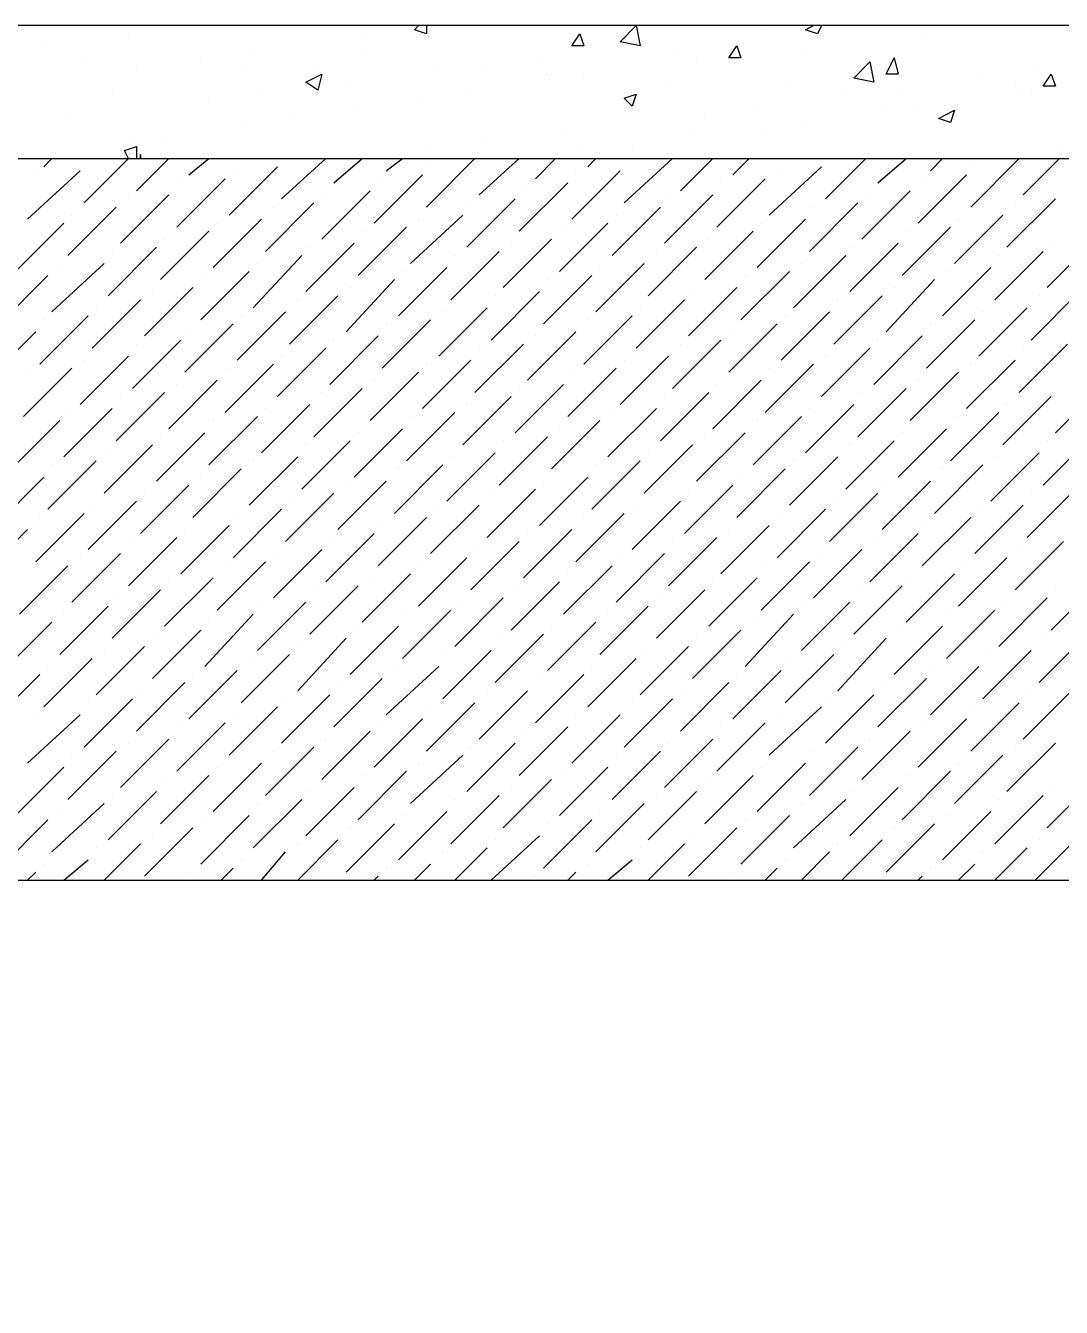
# Model space of a CAD drawing. Header units: inches. Extents: x 9636 to 21597, y -10243 to 557.
# Drawn here: x 14695.6 to 14742.8, y -2378.6 to -2320.2 of the extents above; entities that cross this region are included whole.
import ezdxf

# ---------------------------------------------------------------- set-up
doc = ezdxf.new("R2010")
doc.units = ezdxf.units.IN
doc.header["$MEASUREMENT"] = 0
doc.layers.add('PDF2_0', color=7, linetype='Continuous')
doc.layers.add('PDF2_IEL-HATCH-002', color=7, linetype='Continuous', true_color=0xd7ebd2)

msp = doc.modelspace()

# ---------------------------------------------------------------- linework, layer by layer
at = {"layer": 'PDF2_0', "lineweight": 25}
for points in [[(14818.435, -2326.237), (14818.435, -2429.13), (14827.438, -2429.13), (14827.438, -2320.173), (14216.322, -2320.173), (14216.322, -2437.031), (14225.325, -2437.031), (14225.325, -2326.237)], [(14216.322, -2326.237), (14827.438, -2326.237)], [(14652.335, -2359.126), (14818.435, -2359.126)]]:
    msp.add_lwpolyline(points, dxfattribs=at)
at = {"layer": 'PDF2_IEL-HATCH-002', "color": 251, "lineweight": 25, "true_color": 0x636466}
for points in [[(14713.887, -2320.173), (14713.887, -2320.541), (14713.336, -2320.357), (14713.52, -2320.173)], [(14717.011, -2320.173), (14717.011, -2320.173)], [(14731.894, -2320.173), (14731.71, -2320.541), (14731.159, -2320.357), (14731.526, -2320.173)], [(14700.291, -2320.541), (14700.291, -2320.541)], [(14710.947, -2320.724), (14710.947, -2320.724)], [(14729.138, -2320.357), (14729.138, -2320.357)], [(14731.159, -2320.357), (14731.159, -2320.357)], [(14736.487, -2320.541), (14736.487, -2320.541)], [(14696.432, -2320.908), (14696.432, -2320.908)], [(14705.803, -2321.276), (14705.803, -2321.276)], [(14711.131, -2321.276), (14711.131, -2321.276)], [(14722.89, -2321.092), (14722.89, -2321.092)], [(14731.159, -2321.276), (14731.159, -2321.276)], [(14698.269, -2321.643), (14698.269, -2321.643)], [(14703.598, -2321.827), (14703.598, -2321.827)], [(14719.032, -2321.643), (14719.032, -2321.643)], [(14725.279, -2321.459), (14725.279, -2321.459)], [(14726.198, -2321.827), (14726.198, -2321.827)], [(14700.658, -2322.194), (14700.658, -2322.194)], [(14705.435, -2322.194), (14705.435, -2322.194)], [(14708.926, -2322.011), (14708.926, -2322.011)], [(14714.255, -2322.194), (14714.255, -2322.194)], [(14716.46, -2322.011), (14716.46, -2322.011)], [(14719.399, -2322.378), (14719.399, -2322.378)], [(14719.583, -2322.378), (14719.583, -2322.378)], [(14741.632, -2322.194), (14741.632, -2322.194)], [(14710.212, -2322.746), (14710.212, -2322.746)], [(14721.053, -2322.562), (14721.053, -2322.562)], [(14724.912, -2322.746), (14724.912, -2322.746)], [(14730.24, -2322.929), (14730.24, -2322.929)], [(14735.568, -2323.113), (14735.568, -2323.113)], [(14739.059, -2322.562), (14739.059, -2322.562)], [(14740.713, -2322.929), (14740.713, -2322.929)], [(14741.448, -2323.113), (14741.448, -2323.113)], [(14699.556, -2323.297), (14699.556, -2323.297)], [(14703.965, -2323.664), (14703.965, -2323.664)], [(14706.354, -2323.297), (14706.354, -2323.297)], [(14713.52, -2323.48), (14713.52, -2323.48)], [(14715.908, -2323.297), (14715.908, -2323.297)], [(14732.812, -2323.297), (14732.812, -2323.297)], [(14740.897, -2323.297), (14740.897, -2323.297)], [(14710.764, -2324.032), (14710.764, -2324.032)], [(14726.565, -2324.215), (14726.565, -2324.215)], [(14728.954, -2323.848), (14728.954, -2323.848)], [(14734.833, -2323.848), (14734.833, -2323.848)], [(14736.303, -2323.848), (14736.303, -2323.848)], [(14697.534, -2324.399), (14697.534, -2324.399)], [(14705.619, -2324.767), (14705.619, -2324.767)], [(14707.824, -2324.399), (14707.824, -2324.399)], [(14731.159, -2324.583), (14731.159, -2324.583)], [(14720.134, -2325.134), (14720.134, -2325.134)], [(14726.014, -2325.134), (14726.014, -2325.134)], [(14729.138, -2324.95), (14729.138, -2324.95)], [(14700.291, -2326.237), (14700.107, -2325.869), (14700.658, -2325.685), (14700.658, -2326.237)], [(14700.474, -2325.502), (14700.474, -2325.502)], [(14701.944, -2325.502), (14701.944, -2325.502)], [(14713.887, -2325.869), (14713.887, -2325.869)], [(14716.46, -2325.502), (14716.46, -2325.502)], [(14720.869, -2325.869), (14720.869, -2325.869)], [(14723.258, -2325.869), (14723.258, -2325.869)], [(14742.734, -2325.685), (14742.734, -2325.685)]]:
    msp.add_lwpolyline(points, dxfattribs=at)
for points in [[(14723.625, -2321.092), (14722.707, -2320.908), (14723.442, -2320.173)], [(14720.869, -2320.541), (14721.053, -2321.092), (14720.502, -2321.092)], [(14728.035, -2321.092), (14728.219, -2321.643), (14727.668, -2321.643)], [(14734.282, -2322.746), (14733.364, -2322.562), (14734.099, -2321.827)], [(14735.201, -2321.643), (14735.385, -2322.378), (14734.833, -2322.378)], [(14709.11, -2322.378), (14708.926, -2323.113), (14708.375, -2322.746)], [(14742.367, -2322.378), (14742.551, -2322.929), (14741.999, -2322.929)], [(14723.442, -2323.297), (14723.258, -2323.848), (14722.89, -2323.48)], [(14737.957, -2324.032), (14737.773, -2324.583), (14737.222, -2324.399)], [(14700.842, -2326.053), (14700.842, -2326.237)]]:
    msp.add_lwpolyline(points, close=True, dxfattribs=at)
at = {"layer": 'PDF2_IEL-HATCH-002', "lineweight": 25}
for points in [[(14696.432, -2326.604), (14696.8, -2326.237)], [(14698.269, -2328.258), (14700.291, -2326.237)], [(14698.453, -2326.237), (14698.453, -2326.237)], [(14700.658, -2327.706), (14702.128, -2326.237)], [(14703.047, -2326.972), (14703.965, -2326.237)], [(14704.884, -2328.809), (14707.089, -2326.604)], [(14705.435, -2326.237), (14705.619, -2326.237)], [(14707.273, -2328.074), (14709.294, -2326.237)], [(14709.661, -2327.339), (14710.947, -2326.237)], [(14712.05, -2326.788), (14712.785, -2326.237)], [(14713.887, -2328.441), (14716.092, -2326.237)], [(14714.071, -2326.604), (14714.071, -2326.604)], [(14716.276, -2327.89), (14718.113, -2326.237)], [(14718.848, -2327.155), (14719.767, -2326.237)], [(14721.237, -2326.604), (14721.604, -2326.237)], [(14722.89, -2328.258), (14725.095, -2326.237)], [(14723.258, -2326.237), (14723.258, -2326.237)], [(14725.463, -2327.706), (14726.933, -2326.237)], [(14727.851, -2326.972), (14728.586, -2326.237)], [(14729.505, -2328.809), (14731.894, -2326.604)], [(14730.24, -2326.237), (14730.424, -2326.237)], [(14732.077, -2328.074), (14733.915, -2326.237)], [(14734.466, -2327.339), (14735.752, -2326.237)], [(14736.855, -2326.788), (14737.406, -2326.237)], [(14738.692, -2328.441), (14740.897, -2326.237)], [(14738.876, -2326.604), (14738.876, -2326.604)], [(14741.081, -2327.89), (14742.734, -2326.237)], [(14695.697, -2328.993), (14698.086, -2326.788)], [(14696.065, -2326.972), (14696.065, -2326.972)], [(14702.495, -2329.36), (14704.7, -2327.155)], [(14705.068, -2326.788), (14705.068, -2326.788)], [(14711.499, -2329.176), (14713.704, -2326.972)], [(14711.682, -2327.155), (14711.682, -2327.155)], [(14720.502, -2328.993), (14722.707, -2326.788)], [(14720.686, -2326.972), (14720.686, -2326.972)], [(14727.116, -2329.36), (14729.321, -2327.155)], [(14729.873, -2326.788), (14729.873, -2326.788)], [(14736.303, -2329.176), (14738.508, -2326.972)], [(14736.487, -2327.155), (14736.487, -2327.155)], [(14702.679, -2327.339), (14702.679, -2327.339)], [(14709.11, -2329.911), (14711.315, -2327.706)], [(14718.113, -2329.544), (14720.318, -2327.339)], [(14718.297, -2327.706), (14718.297, -2327.706)], [(14727.3, -2327.339), (14727.3, -2327.339)], [(14733.731, -2329.911), (14735.936, -2327.706)], [(14699.923, -2330.095), (14702.128, -2327.89)], [(14700.291, -2328.074), (14700.291, -2328.074)], [(14706.538, -2330.463), (14708.743, -2328.258)], [(14709.294, -2327.89), (14709.294, -2327.89)], [(14715.725, -2330.279), (14717.93, -2328.074)], [(14715.908, -2328.258), (14715.908, -2328.258)], [(14724.728, -2330.095), (14726.933, -2327.89)], [(14724.912, -2328.074), (14724.912, -2328.074)], [(14731.342, -2330.463), (14733.547, -2328.258)], [(14734.099, -2327.89), (14734.099, -2327.89)], [(14740.346, -2330.279), (14742.551, -2328.074)], [(14740.713, -2328.258), (14740.713, -2328.258)], [(14697.534, -2330.646), (14699.739, -2328.441)], [(14697.718, -2328.809), (14697.718, -2328.809)], [(14706.905, -2328.441), (14706.905, -2328.441)], [(14713.152, -2331.014), (14715.541, -2328.809)], [(14722.339, -2330.646), (14724.544, -2328.441)], [(14722.523, -2328.809), (14722.523, -2328.809)], [(14731.526, -2328.441), (14731.526, -2328.441)], [(14737.957, -2331.014), (14740.162, -2328.809)], [(14695.146, -2331.381), (14697.351, -2329.176)], [(14701.76, -2331.749), (14703.965, -2329.544)], [(14704.149, -2331.198), (14706.354, -2328.993)], [(14704.333, -2329.176), (14704.333, -2329.176)], [(14710.764, -2331.565), (14712.969, -2329.36)], [(14710.947, -2329.544), (14710.947, -2329.544)], [(14713.52, -2328.993), (14713.52, -2328.993)], [(14719.951, -2331.381), (14722.156, -2329.176)], [(14720.134, -2329.36), (14720.134, -2329.36)], [(14726.565, -2331.749), (14728.77, -2329.544)], [(14728.954, -2331.198), (14731.159, -2328.993)], [(14729.138, -2329.176), (14729.138, -2329.176)], [(14735.568, -2331.565), (14737.773, -2329.36)], [(14735.752, -2329.544), (14735.752, -2329.544)], [(14738.141, -2328.993), (14738.141, -2328.993)], [(14701.944, -2329.911), (14701.944, -2329.911)], [(14708.375, -2332.3), (14710.58, -2330.095)], [(14717.378, -2332.116), (14719.583, -2329.911)], [(14717.746, -2330.095), (14717.746, -2330.095)], [(14726.749, -2329.911), (14726.749, -2329.911)], [(14733.18, -2332.3), (14735.385, -2330.095)], [(14742.183, -2332.116), (14744.388, -2329.911)], [(14742.367, -2330.095), (14742.367, -2330.095)], [(14699.372, -2332.484), (14701.577, -2330.279)], [(14699.556, -2330.463), (14699.556, -2330.463)], [(14705.986, -2333.035), (14708.191, -2330.646)], [(14708.559, -2330.279), (14708.559, -2330.279)], [(14714.99, -2332.667), (14717.195, -2330.463)], [(14715.173, -2330.646), (14715.173, -2330.646)], [(14723.993, -2332.484), (14726.198, -2330.279)], [(14724.36, -2330.463), (14724.36, -2330.463)], [(14730.608, -2333.035), (14732.996, -2330.646)], [(14733.364, -2330.279), (14733.364, -2330.279)], [(14739.794, -2332.667), (14741.999, -2330.463)], [(14739.978, -2330.646), (14739.978, -2330.646)], [(14696.8, -2333.219), (14699.188, -2331.014)], [(14697.167, -2331.198), (14697.167, -2331.198)], [(14706.17, -2331.014), (14706.17, -2331.014)], [(14712.601, -2333.402), (14714.806, -2331.198)], [(14721.604, -2333.219), (14723.809, -2331.014)], [(14721.788, -2331.198), (14721.788, -2331.198)], [(14730.975, -2331.014), (14730.975, -2331.014)], [(14737.406, -2333.402), (14739.611, -2331.198)], [(14694.411, -2333.77), (14696.616, -2331.565)], [(14703.598, -2333.586), (14705.803, -2331.381)], [(14703.782, -2331.565), (14703.782, -2331.565)], [(14710.212, -2334.137), (14712.417, -2331.749)], [(14712.785, -2331.381), (14712.785, -2331.381)], [(14719.216, -2333.77), (14721.421, -2331.565)], [(14719.399, -2331.749), (14719.399, -2331.749)], [(14728.219, -2333.586), (14730.424, -2331.381)], [(14728.403, -2331.565), (14728.403, -2331.565)], [(14734.833, -2334.137), (14737.038, -2331.749)], [(14737.59, -2331.381), (14737.59, -2331.381)], [(14701.026, -2334.321), (14703.23, -2332.116)], [(14701.393, -2332.3), (14701.393, -2332.3)], [(14707.64, -2334.689), (14709.845, -2332.484)], [(14710.396, -2332.116), (14710.396, -2332.116)], [(14716.827, -2334.505), (14719.032, -2332.3)], [(14717.011, -2332.484), (14717.011, -2332.484)], [(14725.83, -2334.321), (14728.035, -2332.116)], [(14726.014, -2332.3), (14726.014, -2332.3)], [(14732.445, -2334.689), (14734.65, -2332.484)], [(14735.201, -2332.116), (14735.201, -2332.116)], [(14741.448, -2334.505), (14743.653, -2332.3)], [(14741.816, -2332.484), (14741.816, -2332.484)], [(14698.637, -2334.872), (14700.842, -2332.667)], [(14698.821, -2333.035), (14698.821, -2333.035)], [(14708.008, -2332.667), (14708.008, -2332.667)], [(14714.438, -2335.24), (14716.643, -2333.035)], [(14723.442, -2334.872), (14725.647, -2332.667)], [(14723.625, -2333.035), (14723.625, -2333.035)], [(14732.629, -2332.667), (14732.629, -2332.667)], [(14739.059, -2335.24), (14741.264, -2333.035)], [(14696.248, -2335.607), (14698.453, -2333.402)], [(14696.432, -2333.586), (14696.432, -2333.586)], [(14705.252, -2335.424), (14707.456, -2333.219)], [(14705.435, -2333.402), (14705.435, -2333.402)], [(14711.866, -2335.791), (14714.071, -2333.586)], [(14714.622, -2333.219), (14714.622, -2333.219)], [(14721.053, -2335.607), (14723.258, -2333.402)], [(14721.237, -2333.586), (14721.237, -2333.586)], [(14730.056, -2335.424), (14732.261, -2333.219)], [(14730.24, -2333.402), (14730.24, -2333.402)], [(14736.671, -2335.791), (14738.876, -2333.586)], [(14739.243, -2333.219), (14739.243, -2333.219)], [(14693.86, -2336.342), (14696.065, -2334.137)], [(14702.863, -2335.975), (14705.068, -2333.77)], [(14703.047, -2334.137), (14703.047, -2334.137)], [(14712.05, -2333.77), (14712.05, -2333.77)], [(14718.481, -2336.342), (14720.686, -2334.137)], [(14727.668, -2335.975), (14729.873, -2333.77)], [(14727.851, -2334.137), (14727.851, -2334.137)], [(14736.855, -2333.77), (14736.855, -2333.77)], [(14700.474, -2336.71), (14702.679, -2334.505)], [(14700.658, -2334.689), (14700.658, -2334.689)], [(14709.478, -2336.526), (14711.682, -2334.321)], [(14709.661, -2334.505), (14709.661, -2334.505)], [(14716.092, -2336.893), (14718.297, -2334.689)], [(14718.848, -2334.321), (14718.848, -2334.321)], [(14725.095, -2336.71), (14727.3, -2334.505)], [(14725.463, -2334.689), (14725.463, -2334.689)], [(14734.282, -2336.526), (14736.487, -2334.321)], [(14734.466, -2334.505), (14734.466, -2334.505)], [(14740.897, -2336.893), (14743.102, -2334.689)], [(14698.086, -2337.445), (14700.291, -2335.24)], [(14707.089, -2337.077), (14709.294, -2334.872)], [(14707.273, -2335.24), (14707.273, -2335.24)], [(14716.276, -2334.872), (14716.276, -2334.872)], [(14722.707, -2337.445), (14724.912, -2335.24)], [(14731.894, -2337.077), (14734.099, -2334.872)], [(14732.077, -2335.24), (14732.077, -2335.24)], [(14741.081, -2334.872), (14741.081, -2334.872)], [(14695.513, -2337.996), (14697.718, -2335.791)], [(14695.697, -2335.975), (14695.697, -2335.975)], [(14698.269, -2335.424), (14698.269, -2335.424)], [(14704.7, -2337.812), (14706.905, -2335.607)], [(14704.884, -2335.791), (14704.884, -2335.791)], [(14711.315, -2338.18), (14713.52, -2335.975)], [(14713.704, -2337.628), (14715.908, -2335.424)], [(14713.887, -2335.607), (14713.887, -2335.607)], [(14720.318, -2337.996), (14722.523, -2335.791)], [(14720.502, -2335.975), (14720.502, -2335.975)], [(14722.89, -2335.424), (14722.89, -2335.424)], [(14729.321, -2337.812), (14731.526, -2335.607)], [(14729.505, -2335.791), (14729.505, -2335.791)], [(14735.936, -2338.18), (14738.141, -2335.975)], [(14738.508, -2337.628), (14740.713, -2335.424)], [(14738.692, -2335.607), (14738.692, -2335.607)], [(14702.128, -2338.547), (14704.333, -2336.342)], [(14702.495, -2336.526), (14702.495, -2336.526)], [(14711.499, -2336.342), (14711.499, -2336.342)], [(14717.93, -2338.731), (14720.134, -2336.526)], [(14726.933, -2338.547), (14729.138, -2336.342)], [(14727.116, -2336.526), (14727.116, -2336.526)], [(14736.303, -2336.342), (14736.303, -2336.342)], [(14742.551, -2338.731), (14744.755, -2336.526)], [(14699.739, -2339.098), (14701.944, -2336.893)], [(14699.923, -2337.077), (14699.923, -2337.077)], [(14708.743, -2338.915), (14710.947, -2336.71)], [(14709.11, -2336.893), (14709.11, -2336.893)], [(14715.541, -2339.282), (14717.746, -2337.077)], [(14718.113, -2336.71), (14718.113, -2336.71)], [(14724.544, -2339.098), (14726.749, -2336.893)], [(14724.728, -2337.077), (14724.728, -2337.077)], [(14733.547, -2338.915), (14735.752, -2336.71)], [(14733.731, -2336.893), (14733.731, -2336.893)], [(14740.162, -2339.282), (14742.367, -2337.077)], [(14697.351, -2339.833), (14699.556, -2337.628)], [(14706.354, -2339.65), (14708.559, -2337.445)], [(14706.538, -2337.628), (14706.538, -2337.628)], [(14715.725, -2337.445), (14715.725, -2337.445)], [(14722.156, -2339.833), (14724.36, -2337.628)], [(14731.159, -2339.65), (14733.364, -2337.445)], [(14731.342, -2337.628), (14731.342, -2337.628)], [(14740.346, -2337.445), (14740.346, -2337.445)], [(14694.962, -2340.384), (14697.167, -2338.18)], [(14697.534, -2337.812), (14697.534, -2337.812)], [(14703.965, -2340.201), (14706.17, -2337.996)], [(14704.149, -2338.18), (14704.149, -2338.18)], [(14712.969, -2340.017), (14715.173, -2337.812)], [(14713.152, -2337.996), (14713.152, -2337.996)], [(14719.583, -2340.384), (14721.788, -2338.18)], [(14722.339, -2337.812), (14722.339, -2337.812)], [(14728.77, -2340.201), (14730.975, -2337.996)], [(14728.954, -2338.18), (14728.954, -2338.18)], [(14737.773, -2340.017), (14739.978, -2337.812)], [(14737.957, -2337.996), (14737.957, -2337.996)], [(14701.577, -2340.936), (14703.782, -2338.731)], [(14710.58, -2340.752), (14712.785, -2338.547)], [(14710.764, -2338.731), (14710.764, -2338.731)], [(14719.951, -2338.547), (14719.951, -2338.547)], [(14726.198, -2340.936), (14728.403, -2338.731)], [(14735.385, -2340.752), (14737.59, -2338.547)], [(14735.568, -2338.731), (14735.568, -2338.731)], [(14699.188, -2341.487), (14701.393, -2339.282)], [(14701.76, -2338.915), (14701.76, -2338.915)], [(14708.191, -2341.303), (14710.396, -2339.098)], [(14708.375, -2339.282), (14708.375, -2339.282)], [(14717.195, -2341.119), (14719.399, -2338.915)], [(14717.378, -2339.098), (14717.378, -2339.098)], [(14723.809, -2341.487), (14726.014, -2339.282)], [(14726.565, -2338.915), (14726.565, -2338.915)], [(14732.996, -2341.303), (14735.201, -2339.098)], [(14733.18, -2339.282), (14733.18, -2339.282)], [(14741.999, -2341.119), (14744.204, -2338.915)], [(14742.183, -2339.098), (14742.183, -2339.098)], [(14696.616, -2342.222), (14698.821, -2340.017)], [(14699.372, -2339.65), (14699.372, -2339.65)], [(14705.803, -2342.038), (14708.008, -2339.833)], [(14705.986, -2340.017), (14705.986, -2340.017)], [(14714.806, -2341.854), (14717.011, -2339.65)], [(14714.99, -2339.833), (14714.99, -2339.833)], [(14721.421, -2342.222), (14723.625, -2340.017)], [(14723.993, -2339.65), (14723.993, -2339.65)], [(14730.424, -2342.038), (14732.629, -2339.833)], [(14730.608, -2340.017), (14730.608, -2340.017)], [(14739.611, -2341.854), (14741.816, -2339.65)], [(14739.794, -2339.833), (14739.794, -2339.833)], [(14696.8, -2340.201), (14696.8, -2340.201)], [(14703.23, -2342.589), (14705.435, -2340.384)], [(14712.417, -2342.406), (14714.622, -2340.201)], [(14712.601, -2340.384), (14712.601, -2340.384)], [(14721.604, -2340.201), (14721.604, -2340.201)], [(14728.035, -2342.589), (14730.24, -2340.384)], [(14737.038, -2342.406), (14739.243, -2340.201)], [(14737.406, -2340.384), (14737.406, -2340.384)], [(14694.227, -2342.957), (14696.432, -2340.752)], [(14700.842, -2343.324), (14703.047, -2341.119)], [(14703.598, -2340.752), (14703.598, -2340.752)], [(14709.845, -2343.141), (14712.05, -2340.936)], [(14710.212, -2341.119), (14710.212, -2341.119)], [(14719.032, -2342.957), (14721.237, -2340.752)], [(14719.216, -2340.936), (14719.216, -2340.936)], [(14725.647, -2343.324), (14727.851, -2341.119)], [(14728.219, -2340.752), (14728.219, -2340.752)], [(14734.65, -2343.141), (14736.855, -2340.936)], [(14734.833, -2341.119), (14734.833, -2341.119)], [(14701.026, -2341.303), (14701.026, -2341.303)], [(14707.456, -2343.692), (14709.661, -2341.487)], [(14716.643, -2343.508), (14718.848, -2341.303)], [(14716.827, -2341.487), (14716.827, -2341.487)], [(14725.83, -2341.303), (14725.83, -2341.303)], [(14732.261, -2343.692), (14734.466, -2341.487)], [(14741.264, -2343.508), (14743.469, -2341.303)], [(14741.448, -2341.487), (14741.448, -2341.487)], [(14696.065, -2344.61), (14698.269, -2342.406)], [(14698.453, -2344.059), (14700.658, -2341.854)], [(14698.637, -2342.038), (14698.637, -2342.038)], [(14705.068, -2344.427), (14707.273, -2342.222)], [(14705.252, -2342.406), (14705.252, -2342.406)], [(14707.64, -2341.854), (14707.64, -2341.854)], [(14714.071, -2344.243), (14716.276, -2342.038)], [(14714.438, -2342.222), (14714.438, -2342.222)], [(14720.686, -2344.61), (14722.89, -2342.406)], [(14723.258, -2344.059), (14725.463, -2341.854)], [(14723.442, -2342.038), (14723.442, -2342.038)], [(14729.873, -2344.427), (14732.077, -2342.222)], [(14730.056, -2342.406), (14730.056, -2342.406)], [(14732.445, -2341.854), (14732.445, -2341.854)], [(14738.876, -2344.243), (14741.081, -2342.038)], [(14739.059, -2342.222), (14739.059, -2342.222)], [(14696.248, -2342.589), (14696.248, -2342.589)], [(14702.679, -2345.162), (14704.884, -2342.957)], [(14711.682, -2344.794), (14713.887, -2342.589)], [(14711.866, -2342.957), (14711.866, -2342.957)], [(14721.053, -2342.589), (14721.053, -2342.589)], [(14727.3, -2345.162), (14729.505, -2342.957)], [(14736.487, -2344.794), (14738.692, -2342.589)], [(14736.671, -2342.957), (14736.671, -2342.957)], [(14693.492, -2345.345), (14695.697, -2343.141)], [(14700.291, -2345.713), (14702.495, -2343.508)], [(14702.863, -2343.141), (14702.863, -2343.141)], [(14709.294, -2345.529), (14711.499, -2343.324)], [(14709.478, -2343.508), (14709.478, -2343.508)], [(14718.297, -2345.345), (14720.502, -2343.141)], [(14718.481, -2343.324), (14718.481, -2343.324)], [(14724.912, -2345.713), (14727.116, -2343.508)], [(14727.668, -2343.141), (14727.668, -2343.141)], [(14734.099, -2345.529), (14736.303, -2343.324)], [(14734.282, -2343.508), (14734.282, -2343.508)], [(14700.474, -2343.692), (14700.474, -2343.692)], [(14706.905, -2346.264), (14709.11, -2344.059)], [(14715.908, -2345.897), (14718.113, -2343.692)], [(14716.092, -2344.059), (14716.092, -2344.059)], [(14725.095, -2343.692), (14725.095, -2343.692)], [(14731.526, -2346.264), (14733.731, -2344.059)], [(14740.713, -2345.897), (14742.918, -2343.692)], [(14740.897, -2344.059), (14740.897, -2344.059)], [(14697.718, -2346.448), (14699.923, -2344.243)], [(14698.086, -2344.427), (14698.086, -2344.427)], [(14704.333, -2346.815), (14706.538, -2344.61)], [(14707.089, -2344.243), (14707.089, -2344.243)], [(14713.52, -2346.632), (14715.725, -2344.427)], [(14713.704, -2344.61), (14713.704, -2344.61)], [(14722.523, -2346.448), (14724.728, -2344.243)], [(14722.707, -2344.427), (14722.707, -2344.427)], [(14729.138, -2346.815), (14731.342, -2344.61)], [(14731.894, -2344.243), (14731.894, -2344.243)], [(14738.141, -2346.632), (14740.346, -2344.427)], [(14738.508, -2344.61), (14738.508, -2344.61)], [(14695.33, -2346.999), (14697.534, -2344.794)], [(14704.7, -2344.794), (14704.7, -2344.794)], [(14710.947, -2347.367), (14713.152, -2345.162)], [(14720.134, -2346.999), (14722.339, -2344.794)], [(14720.318, -2345.162), (14720.318, -2345.162)], [(14729.321, -2344.794), (14729.321, -2344.794)], [(14735.752, -2347.367), (14737.957, -2345.162)], [(14699.556, -2348.102), (14701.76, -2345.897)], [(14701.944, -2347.55), (14704.149, -2345.345)], [(14702.128, -2345.529), (14702.128, -2345.529)], [(14708.559, -2347.918), (14710.764, -2345.713)], [(14708.743, -2345.897), (14708.743, -2345.897)], [(14711.315, -2345.345), (14711.315, -2345.345)], [(14717.746, -2347.734), (14719.951, -2345.529)], [(14717.93, -2345.713), (14717.93, -2345.713)], [(14724.36, -2348.102), (14726.565, -2345.897)], [(14726.749, -2347.55), (14728.954, -2345.345)], [(14726.933, -2345.529), (14726.933, -2345.529)], [(14733.364, -2347.918), (14735.568, -2345.713)], [(14733.547, -2345.897), (14733.547, -2345.897)], [(14735.936, -2345.345), (14735.936, -2345.345)], [(14742.367, -2347.734), (14744.572, -2345.529)], [(14742.551, -2345.713), (14742.551, -2345.713)], [(14699.739, -2346.264), (14699.739, -2346.264)], [(14706.17, -2348.653), (14708.375, -2346.448)], [(14715.173, -2348.469), (14717.378, -2346.264)], [(14715.541, -2346.448), (14715.541, -2346.448)], [(14724.544, -2346.264), (14724.544, -2346.264)], [(14730.975, -2348.653), (14733.18, -2346.448)], [(14739.978, -2348.469), (14742.183, -2346.264)], [(14740.162, -2346.448), (14740.162, -2346.448)], [(14697.167, -2348.836), (14699.372, -2346.632)], [(14697.351, -2346.815), (14697.351, -2346.815)], [(14703.782, -2349.388), (14705.986, -2346.999)], [(14706.354, -2346.632), (14706.354, -2346.632)], [(14712.785, -2349.02), (14714.99, -2346.815)], [(14712.969, -2346.999), (14712.969, -2346.999)], [(14721.788, -2348.836), (14723.993, -2346.632)], [(14722.156, -2346.815), (14722.156, -2346.815)], [(14728.403, -2349.388), (14730.608, -2346.999)], [(14731.159, -2346.632), (14731.159, -2346.632)], [(14737.59, -2349.02), (14739.794, -2346.815)], [(14737.773, -2346.999), (14737.773, -2346.999)], [(14694.595, -2349.571), (14696.8, -2347.367)], [(14703.965, -2347.367), (14703.965, -2347.367)], [(14710.396, -2349.755), (14712.601, -2347.55)], [(14719.399, -2349.571), (14721.604, -2347.367)], [(14719.583, -2347.55), (14719.583, -2347.55)], [(14728.77, -2347.367), (14728.77, -2347.367)], [(14735.201, -2349.755), (14737.406, -2347.55)], [(14701.393, -2349.939), (14703.598, -2347.734)], [(14701.577, -2347.918), (14701.577, -2347.918)], [(14708.008, -2350.49), (14710.212, -2348.102)], [(14710.58, -2347.734), (14710.58, -2347.734)], [(14717.011, -2350.123), (14719.216, -2347.918)], [(14717.195, -2348.102), (14717.195, -2348.102)], [(14726.014, -2349.939), (14728.219, -2347.734)], [(14726.198, -2347.918), (14726.198, -2347.918)], [(14732.629, -2350.49), (14734.833, -2348.102)], [(14735.385, -2347.734), (14735.385, -2347.734)], [(14741.816, -2350.123), (14744.02, -2347.918)], [(14741.999, -2348.102), (14741.999, -2348.102)], [(14698.821, -2350.674), (14701.026, -2348.469)], [(14699.188, -2348.653), (14699.188, -2348.653)], [(14705.435, -2351.041), (14707.64, -2348.836)], [(14708.191, -2348.469), (14708.191, -2348.469)], [(14714.622, -2350.858), (14716.827, -2348.653)], [(14714.806, -2348.836), (14714.806, -2348.836)], [(14723.625, -2350.674), (14725.83, -2348.469)], [(14723.809, -2348.653), (14723.809, -2348.653)], [(14730.24, -2351.041), (14732.445, -2348.836)], [(14732.996, -2348.469), (14732.996, -2348.469)], [(14739.243, -2350.858), (14741.448, -2348.653)], [(14739.611, -2348.836), (14739.611, -2348.836)], [(14696.432, -2351.225), (14698.637, -2349.02)], [(14696.616, -2349.388), (14696.616, -2349.388)], [(14705.803, -2349.02), (14705.803, -2349.02)], [(14712.05, -2351.593), (14714.438, -2349.388)], [(14721.237, -2351.225), (14723.442, -2349.02)], [(14721.421, -2349.388), (14721.421, -2349.388)], [(14730.424, -2349.02), (14730.424, -2349.02)], [(14736.855, -2351.593), (14739.059, -2349.388)], [(14694.043, -2351.96), (14696.248, -2349.755)], [(14703.047, -2351.776), (14705.252, -2349.571)], [(14703.23, -2349.755), (14703.23, -2349.755)], [(14709.661, -2352.144), (14711.866, -2349.939)], [(14712.417, -2349.571), (14712.417, -2349.571)], [(14718.848, -2351.96), (14721.053, -2349.755)], [(14719.032, -2349.939), (14719.032, -2349.939)], [(14727.851, -2351.776), (14730.056, -2349.571)], [(14728.035, -2349.755), (14728.035, -2349.755)], [(14734.466, -2352.144), (14736.671, -2349.939)], [(14737.038, -2349.571), (14737.038, -2349.571)], [(14700.658, -2352.328), (14702.863, -2350.123)], [(14700.842, -2350.49), (14700.842, -2350.49)], [(14709.845, -2350.123), (14709.845, -2350.123)], [(14716.276, -2352.695), (14718.481, -2350.49)], [(14725.463, -2352.328), (14727.668, -2350.123)], [(14725.647, -2350.49), (14725.647, -2350.49)], [(14734.65, -2350.123), (14734.65, -2350.123)], [(14741.081, -2352.695), (14743.285, -2350.49)], [(14698.269, -2353.062), (14700.474, -2350.858)], [(14698.453, -2351.041), (14698.453, -2351.041)], [(14707.273, -2352.879), (14709.478, -2350.674)], [(14707.456, -2350.858), (14707.456, -2350.858)], [(14713.887, -2353.246), (14716.092, -2351.041)], [(14716.643, -2350.674), (14716.643, -2350.674)], [(14722.89, -2353.062), (14725.095, -2350.858)], [(14723.258, -2351.041), (14723.258, -2351.041)], [(14732.077, -2352.879), (14734.282, -2350.674)], [(14732.261, -2350.858), (14732.261, -2350.858)], [(14738.692, -2353.246), (14740.897, -2351.041)], [(14741.264, -2350.674), (14741.264, -2350.674)], [(14695.697, -2353.797), (14698.086, -2351.593)], [(14704.884, -2353.43), (14707.089, -2351.225)], [(14705.068, -2351.593), (14705.068, -2351.593)], [(14714.071, -2351.225), (14714.071, -2351.225)], [(14720.502, -2353.797), (14722.707, -2351.593)], [(14729.505, -2353.43), (14731.894, -2351.225)], [(14729.873, -2351.593), (14729.873, -2351.593)], [(14738.876, -2351.225), (14738.876, -2351.225)], [(14696.065, -2351.776), (14696.065, -2351.776)], [(14702.495, -2354.165), (14704.7, -2351.96)], [(14702.679, -2352.144), (14702.679, -2352.144)], [(14709.11, -2354.532), (14711.315, -2352.328)], [(14711.499, -2353.981), (14713.704, -2351.776)], [(14711.682, -2351.96), (14711.682, -2351.96)], [(14718.113, -2354.349), (14720.318, -2352.144)], [(14718.297, -2352.328), (14718.297, -2352.328)], [(14720.686, -2351.776), (14720.686, -2351.776)], [(14727.116, -2354.165), (14729.321, -2351.96)], [(14727.3, -2352.144), (14727.3, -2352.144)], [(14733.731, -2354.532), (14735.936, -2352.328)], [(14736.303, -2353.981), (14738.508, -2351.776)], [(14736.487, -2351.96), (14736.487, -2351.96)], [(14699.923, -2354.9), (14702.128, -2352.695)], [(14700.291, -2352.879), (14700.291, -2352.879)], [(14709.294, -2352.695), (14709.294, -2352.695)], [(14715.725, -2355.084), (14717.93, -2352.879)], [(14724.728, -2354.9), (14726.933, -2352.695)], [(14724.912, -2352.879), (14724.912, -2352.879)], [(14734.099, -2352.695), (14734.099, -2352.695)], [(14740.346, -2355.084), (14742.551, -2352.879)], [(14697.534, -2355.451), (14699.739, -2353.246)], [(14697.718, -2353.43), (14697.718, -2353.43)], [(14706.538, -2355.267), (14708.743, -2353.062)], [(14706.905, -2353.246), (14706.905, -2353.246)], [(14713.152, -2355.635), (14715.541, -2353.43)], [(14715.908, -2353.062), (14715.908, -2353.062)], [(14722.339, -2355.451), (14724.544, -2353.246)], [(14722.523, -2353.43), (14722.523, -2353.43)], [(14731.342, -2355.267), (14733.547, -2353.062)], [(14731.526, -2353.246), (14731.526, -2353.246)], [(14737.957, -2355.635), (14740.162, -2353.43)], [(14740.713, -2353.062), (14740.713, -2353.062)], [(14695.146, -2356.186), (14697.351, -2353.981)], [(14704.149, -2356.002), (14706.354, -2353.797)], [(14704.333, -2353.981), (14704.333, -2353.981)], [(14713.52, -2353.797), (14713.52, -2353.797)], [(14719.951, -2356.186), (14722.156, -2353.981)], [(14728.954, -2356.002), (14731.159, -2353.797)], [(14729.138, -2353.981), (14729.138, -2353.981)], [(14738.141, -2353.797), (14738.141, -2353.797)], [(14701.76, -2356.553), (14703.965, -2354.349)], [(14701.944, -2354.532), (14701.944, -2354.532)], [(14710.764, -2356.37), (14712.969, -2354.165)], [(14710.947, -2354.349), (14710.947, -2354.349)], [(14717.378, -2356.737), (14719.583, -2354.532)], [(14720.134, -2354.165), (14720.134, -2354.165)], [(14726.565, -2356.553), (14728.77, -2354.349)], [(14726.749, -2354.532), (14726.749, -2354.532)], [(14735.568, -2356.37), (14737.773, -2354.165)], [(14735.752, -2354.349), (14735.752, -2354.349)], [(14742.183, -2356.737), (14744.388, -2354.532)], [(14699.372, -2357.288), (14701.577, -2355.084)], [(14699.556, -2355.267), (14699.556, -2355.267)], [(14708.375, -2357.105), (14710.58, -2354.9)], [(14708.559, -2355.084), (14708.559, -2355.084)], [(14714.99, -2357.472), (14717.195, -2355.267)], [(14717.746, -2354.9), (14717.746, -2354.9)], [(14723.993, -2357.288), (14726.198, -2355.084)], [(14724.36, -2355.267), (14724.36, -2355.267)], [(14733.18, -2357.105), (14735.385, -2354.9)], [(14733.364, -2355.084), (14733.364, -2355.084)], [(14739.794, -2357.472), (14741.999, -2355.267)], [(14742.367, -2354.9), (14742.367, -2354.9)], [(14696.8, -2357.84), (14699.188, -2355.635)], [(14705.986, -2357.656), (14708.191, -2355.451)], [(14706.17, -2355.635), (14706.17, -2355.635)], [(14715.173, -2355.451), (14715.173, -2355.451)], [(14721.604, -2357.84), (14723.809, -2355.635)], [(14730.608, -2357.656), (14732.996, -2355.451)], [(14730.975, -2355.635), (14730.975, -2355.635)], [(14739.978, -2355.451), (14739.978, -2355.451)], [(14694.411, -2358.575), (14696.616, -2356.37)], [(14697.167, -2356.002), (14697.167, -2356.002)], [(14703.598, -2358.391), (14705.803, -2356.186)], [(14703.782, -2356.37), (14703.782, -2356.37)], [(14712.601, -2358.207), (14714.806, -2356.002)], [(14712.785, -2356.186), (14712.785, -2356.186)], [(14719.216, -2358.575), (14721.421, -2356.37)], [(14721.788, -2356.002), (14721.788, -2356.002)], [(14728.219, -2358.391), (14730.424, -2356.186)], [(14728.403, -2356.37), (14728.403, -2356.37)], [(14737.406, -2358.207), (14739.611, -2356.002)], [(14737.59, -2356.186), (14737.59, -2356.186)], [(14701.026, -2358.942), (14703.23, -2356.737)], [(14710.212, -2358.758), (14712.417, -2356.553)], [(14710.396, -2356.737), (14710.396, -2356.737)], [(14719.399, -2356.553), (14719.399, -2356.553)], [(14725.83, -2358.942), (14728.035, -2356.737)], [(14734.833, -2358.758), (14737.038, -2356.553)], [(14735.201, -2356.737), (14735.201, -2356.737)], [(14699.188, -2359.126), (14700.842, -2357.472)], [(14701.393, -2357.105), (14701.393, -2357.105)], [(14708.008, -2359.126), (14709.845, -2357.288)], [(14708.008, -2357.472), (14708.008, -2357.472)], [(14716.827, -2359.126), (14719.032, -2357.105)], [(14717.011, -2357.288), (14717.011, -2357.288)], [(14723.993, -2359.126), (14725.647, -2357.472)], [(14726.014, -2357.105), (14726.014, -2357.105)], [(14732.629, -2357.472), (14732.629, -2357.472)], [(14732.812, -2359.126), (14734.65, -2357.288)], [(14741.632, -2359.126), (14743.653, -2357.105)], [(14741.816, -2357.288), (14741.816, -2357.288)], [(14698.821, -2357.656), (14698.821, -2357.656)], [(14706.354, -2359.126), (14707.456, -2357.84)], [(14714.622, -2357.84), (14714.622, -2357.84)], [(14715.173, -2359.126), (14716.643, -2357.656)], [(14723.625, -2357.656), (14723.625, -2357.656)], [(14730.975, -2359.126), (14732.261, -2357.84)], [(14739.243, -2357.84), (14739.243, -2357.84)], [(14739.794, -2359.126), (14741.264, -2357.656)], [(14695.697, -2359.126), (14696.065, -2358.758)], [(14696.432, -2358.391), (14696.432, -2358.391)], [(14697.351, -2359.126), (14698.453, -2358.207)], [(14703.047, -2358.758), (14703.047, -2358.758)], [(14704.517, -2359.126), (14705.068, -2358.575)], [(14705.435, -2358.207), (14705.435, -2358.207)], [(14712.05, -2358.575), (14712.05, -2358.575)], [(14713.336, -2359.126), (14714.071, -2358.391)], [(14720.318, -2359.126), (14720.686, -2358.758)], [(14721.237, -2358.391), (14721.237, -2358.391)], [(14722.156, -2359.126), (14723.258, -2358.207)], [(14727.851, -2358.758), (14727.851, -2358.758)], [(14729.321, -2359.126), (14729.873, -2358.575)], [(14730.24, -2358.207), (14730.24, -2358.207)], [(14736.855, -2358.575), (14736.855, -2358.575)], [(14738.141, -2359.126), (14738.876, -2358.391)], [(14711.499, -2359.126), (14711.682, -2358.942)], [(14718.848, -2358.942), (14718.848, -2358.942)], [(14736.303, -2359.126), (14736.487, -2358.942)]]:
    msp.add_lwpolyline(points, dxfattribs=at)

doc.saveas('drawing.dxf')
